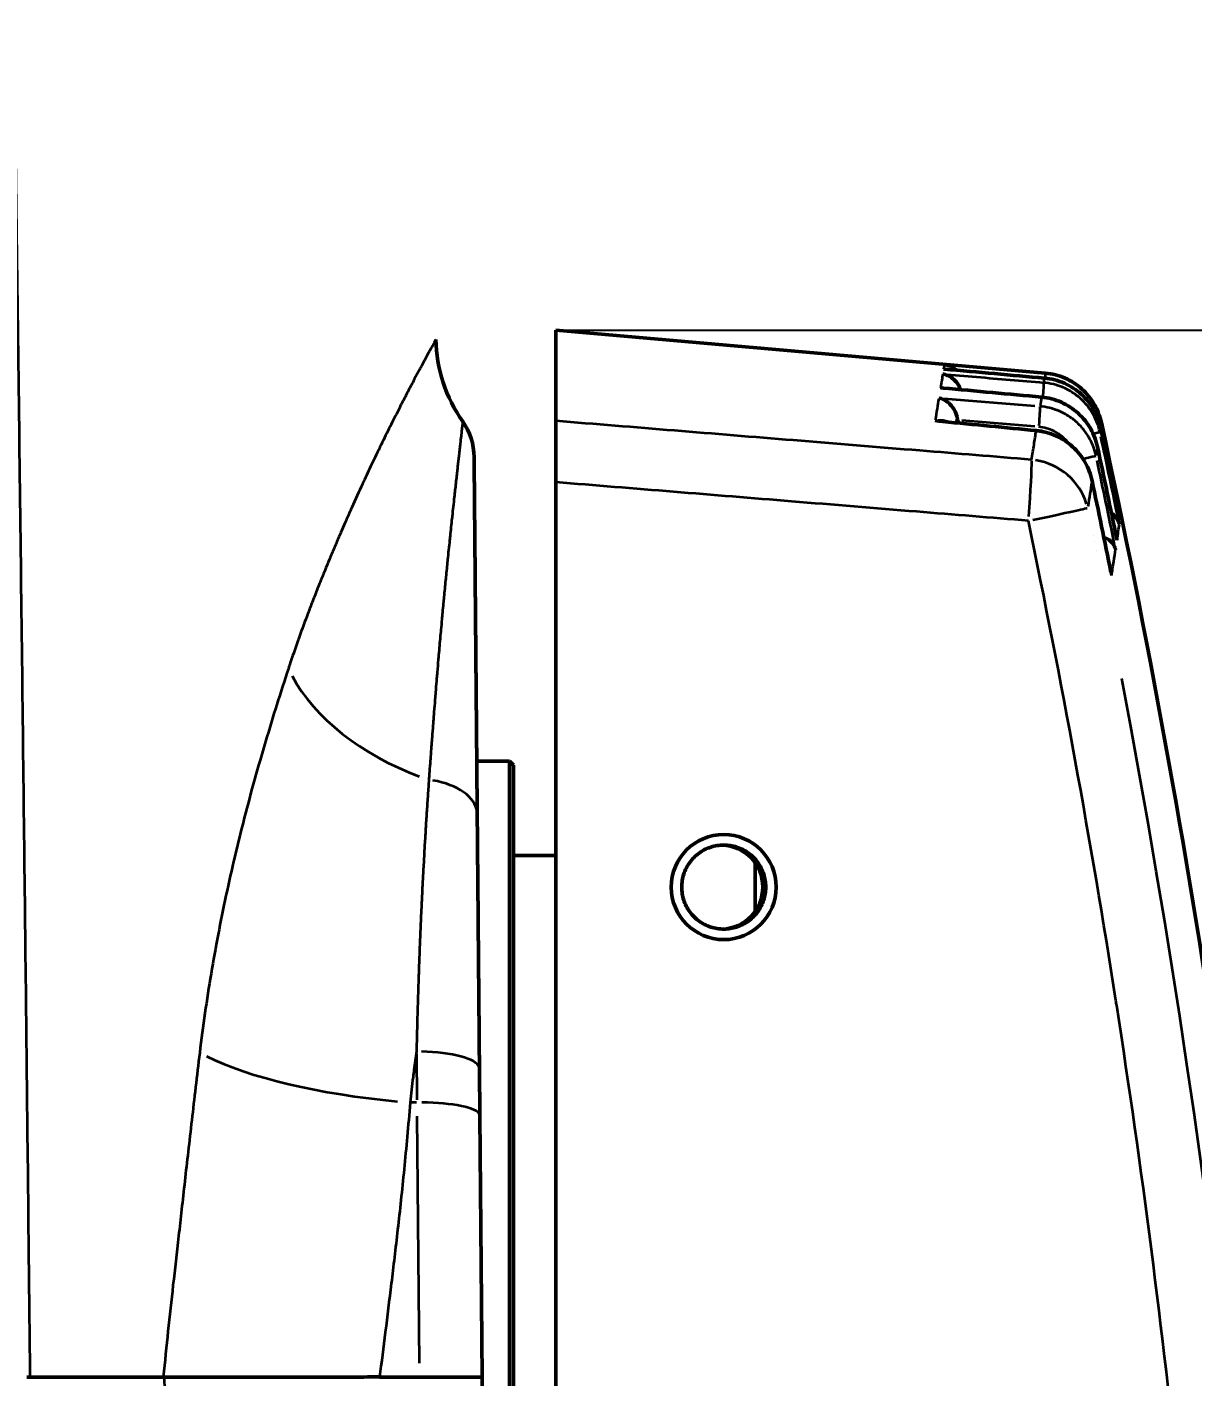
# Model space of a CAD drawing. Header units: millimetres. Extents: x 40 to 2195, y 40 to 1687.
# Drawn here: x 1178.4 to 1233.9, y 918.9 to 983.2 of the extents above; entities that cross this region are included whole.
import ezdxf

# ---------------------------------------------------------------- set-up
doc = ezdxf.new("R2010")
doc.units = ezdxf.units.MM
doc.header["$LTSCALE"] = 8
for name, color, linetype, lineweight in [('Dimension (ISO)', 7, 'Continuous', 25), ('Visible (ISO)', 7, 'Continuous', 50), ('Visible Narrow (ISO)', 7, 'Continuous', 35)]:
    doc.layers.add(name, color=color, linetype=linetype, lineweight=lineweight)
doc.styles.add('Note Text (ANSI)', font='tahoma.ttf')
doc.dimstyles.new('Default (ISO)', dxfattribs={"dimscale": 8, "dimtxt": 1, "dimasz": 2.5, "dimexe": 3.175, "dimexo": 0, "dimgap": 0.762, "dimtad": 1, "dimrnd": 1e-08, "dimzin": 0, "dimdsep": 46, "dimtxsty": 'Note Text (ANSI)', "dimcen": 0.09, "dimdle": 10, "dimclrd": 1, "dimclre": 1, "dimclrt": 1, "dimazin": 0, "dimtfac": 3.5052, "dimtmove": 0, "dimatfit": 3, "dimfxl": 1, "dimtolj": 1, "dimtzin": 0, "dimlwd": -1, "dimlwe": -1, "dimarcsym": 0})

# ---------------------------------------------------------------- blocks, each defined once
blk = doc.blocks.new('*D8')
at = {"layer": 'Defpoints', "color": 0, "transparency": 16777216}
for p in [(1203.6, 968.756), (1204.846, 679.756), (1363.83, 679.756)]:
    blk.add_point(p, dxfattribs=at)
at = {"layer": 'Dimension (ISO)', "color": 1, "transparency": 16777216}
for p, q in [((1203.6, 968.756), (1389.23, 968.756)), ((1363.83, 948.756), (1363.83, 699.756)), ((1204.846, 679.756), (1389.23, 679.756))]:
    blk.add_line(p, q, dxfattribs=at)
for points in [[(1360.497, 948.756), (1367.163, 948.756), (1363.83, 968.756)], [(1360.497, 699.756), (1367.163, 699.756), (1363.83, 679.756)]]:
    blk.add_solid(points, dxfattribs=at)
at = {"layer": 'Dimension (ISO)', "color": 1, "transparency": 16777216, "insert": (1347.268, 768.694), "char_height": 8, "attachment_point": 1, "rotation": 90, "style": 'Note Text (ANSI)'}
blk.add_mtext('\\A1;289.00 mm [11.378 in]', dxfattribs=at)
blk = doc.blocks.new('*D16')
at = {"layer": 'Defpoints', "color": 0, "transparency": 16777216}
for p in [(1203.6, 968.756), (1185.6, 770.256), (1300.581, 770.256)]:
    blk.add_point(p, dxfattribs=at)
at = {"layer": 'Dimension (ISO)', "color": 1, "transparency": 16777216}
for p, q in [((1203.6, 968.756), (1325.981, 968.756)), ((1300.581, 948.756), (1300.581, 790.256)), ((1185.6, 770.256), (1325.981, 770.256))]:
    blk.add_line(p, q, dxfattribs=at)
for points in [[(1297.248, 948.756), (1303.915, 948.756), (1300.581, 968.756)], [(1297.248, 790.256), (1303.915, 790.256), (1300.581, 770.256)]]:
    blk.add_solid(points, dxfattribs=at)
at = {"layer": 'Dimension (ISO)', "color": 1, "transparency": 16777216, "insert": (1284.019, 817.262), "char_height": 8, "attachment_point": 1, "rotation": 90, "style": 'Note Text (ANSI)'}
blk.add_mtext('\\A1;198.50 mm [7.815 in]', dxfattribs=at)

msp = doc.modelspace()

# ---------------------------------------------------------------- linework, layer by layer
at = {"layer": 'Visible (ISO)'}
for p, q in [((1203.6, 964.442), (1203.6, 968.756)), ((1226.907, 966.717), (1203.6, 968.756)), ((1222.176, 966.898), (1222.176, 966.898)), ((1222.514, 965.068), (1222.514, 965.068)), ((1203.6, 964.442), (1203.6, 961.526)), ((1203.6, 961.526), (1203.6, 816.708)), ((1229.194, 958.989), (1229.194, 958.989)), ((1201.4, 948.256), (1199.844, 948.256)), ((1201.4, 948.256), (1201.4, 912.256)), ((1201.6, 948.056), (1201.4, 948.256)), ((1201.6, 912.456), (1201.6, 948.056)), ((1203.6, 943.756), (1201.6, 943.756)), ((1213.1, 943.496), (1213.1, 943.496)), ((1213.1, 943.402), (1213.1, 941.111)), ((1213.1, 941.017), (1213.1, 941.017)), ((1199.991, 931.387), (1199.972, 933.615)), ((1199.991, 931.387), (1200.1, 918.94)), ((1178.434, 918.94), (1184.922, 918.94)), ((1178.572, 918.94), (1184.922, 918.94)), ((1197.106, 918.94), (1195.208, 918.94)), ((1197.1, 918.94), (1195.208, 918.94)), ((1197.106, 918.94), (1198.368, 918.94)), ((1200.1, 918.94), (1198.368, 918.94)), ((1200.1, 918.94), (1200.1, 916.188))]:
    msp.add_line(p, q, dxfattribs=at)
msp.add_circle((1211.6, 942.256), 2.5, dxfattribs=at)
for centre, radius, start, end in [((1204.901, 968.441), 7, 180.98616, 215.08238), ((1196.718, 962.693), 3, 0.49999, 35.0802), ((783.014, 867.259), 457, 8.37343, 12.26819)]:
    msp.add_arc(centre, radius, start, end, dxfattribs=at)
for centre, major_axis, ratio, start_param, end_param in [((1226.782, 965.483), (0.089, 0.996), 0.034076, 6.28318, 6.283193), ((1226.638, 964.579), (0.092, 0.996), 0.034051, 6.283172, 6.283185), ((783.031, 867.26), (-25.919, 449.581), 1, 4.872079, 4.8724), ((1211.46, 942.256), (0, 2.001), 0.999391, 3.18128, 6.243498)]:
    msp.add_ellipse(centre, major_axis=major_axis, ratio=ratio, start_param=start_param, end_param=end_param, dxfattribs=at)
for points, knots in [([(1222.1, 967.127), (1222.134, 967.124), (1222.167, 967.119), (1222.232, 967.106), (1222.265, 967.098), (1222.329, 967.078), (1222.361, 967.066), (1222.401, 967.049), (1222.409, 967.045), (1222.455, 967.024), (1222.491, 967.005), (1222.564, 966.96), (1222.6, 966.935), (1222.65, 966.894), (1222.666, 966.88), (1222.686, 966.862), (1222.691, 966.858), (1222.695, 966.854)], [0, 0, 0, 0, 0.0743527, 0.0743527, 0.1505549, 0.1505549, 0.2294177, 0.2294177, 0.25, 0.25, 0.3463477, 0.3463477, 0.4497305, 0.4497305, 0.5, 0.5, 0.5139133, 0.5139133, 0.5139133, 0.5139133]), ([(1222.026, 966.672), (1222.041, 966.67), (1222.057, 966.667), (1222.156, 966.645), (1222.239, 966.616), (1222.401, 966.535), (1222.48, 966.482), (1222.637, 966.343), (1222.713, 966.252), (1222.814, 966.08), (1222.847, 966.008), (1222.872, 965.932)], [-0.1566309, -0.1566309, -0.1566309, -0.1566309, -0.1501663, -0.1501663, -0.1146615, -0.1146615, -0.0783143, -0.0783143, -0.0371215, -0.0371215, -0.0116619, -0.0116619, -0.0116619, -0.0116619]), ([(1222.12, 966.905), (1222.113, 966.906), (1222.105, 966.906), (1222.092, 966.907), (1222.081, 966.908), (1222.07, 966.908), (1222.065, 966.908)], [-0.003166852, -0.003166852, -0.003166852, -0.003166852, 0, 0, 0.002216341, 0.00443252, 0.00443252, 0.00443252, 0.00443252]), ([(1226.872, 966.479), (1227.196, 966.45), (1227.52, 966.366), (1228.11, 966.105), (1228.383, 965.927), (1228.856, 965.499), (1229.06, 965.243), (1229.365, 964.704), (1229.474, 964.417), (1229.538, 964.123)], [0, 0, 0, 0, 0.0978115, 0.0978115, 0.1934165, 0.1934165, 0.2891212, 0.2891212, 0.3792777, 0.3792777, 0.3792777, 0.3792777]), ([(1226.907, 966.717), (1227.23, 966.689), (1227.552, 966.607), (1228.141, 966.349), (1228.416, 966.172), (1228.889, 965.746), (1229.094, 965.491), (1229.402, 964.951), (1229.513, 964.662), (1229.577, 964.366)], [0, 0, 0, 0, 0.097233, 0.097233, 0.192765, 0.192765, 0.288358, 0.288358, 0.3792236, 0.3792236, 0.3792236, 0.3792236]), ([(1222.042, 966.008), (1222.011, 966.011), (1221.979, 966.013), (1221.946, 966.013), (1221.937, 966.013), (1221.928, 966.012), (1221.918, 966.012)], [0.90807911, 0.90807911, 0.90807911, 0.90807911, 0.97950729, 0.97950729, 0.97950729, 1, 1, 1, 1]), ([(1221.84, 965.537), (1221.857, 965.533), (1221.873, 965.528), (1221.972, 965.5), (1222.054, 965.465), (1222.213, 965.373), (1222.29, 965.316), (1222.445, 965.167), (1222.52, 965.071), (1222.637, 964.862), (1222.681, 964.751), (1222.706, 964.632)], [-0.1561845, -0.1561845, -0.1561845, -0.1561845, -0.149313, -0.149313, -0.1140331, -0.1140331, -0.0780923, -0.0780923, -0.0368795, -0.0368795, -0.0000013, -0.0000013, -0.0000013, -0.0000013]), ([(1226.73, 965.575), (1227.054, 965.545), (1227.376, 965.46), (1227.963, 965.199), (1228.236, 965.02), (1228.707, 964.592), (1228.911, 964.336), (1229.217, 963.794), (1229.327, 963.503), (1229.391, 963.206)], [0, 0, 0, 0, 0.0974596, 0.0974596, 0.1927769, 0.1927769, 0.2884668, 0.2884668, 0.379596, 0.379596, 0.379596, 0.379596]), ([(1222.739, 964.48), (1222.733, 964.505), (1222.728, 964.531), (1222.717, 964.582), (1222.711, 964.607), (1222.706, 964.632)], [-0.01567306, -0.01567306, -0.01567306, -0.01567306, -0.00783724, -0.00783724, -0.00000132, -0.00000132, -0.00000132, -0.00000132]), ([(1226.481, 963.983), (1226.802, 963.952), (1227.122, 963.867), (1227.704, 963.605), (1227.974, 963.428), (1228.442, 963), (1228.645, 962.745), (1228.955, 962.197), (1229.068, 961.899), (1229.132, 961.595)], [0, 0, 0, 0, 0.0967298, 0.0967298, 0.1914132, 0.1914132, 0.286951, 0.286951, 0.3802626, 0.3802626, 0.3802626, 0.3802626]), ([(1199.718, 962.719), (1199.718, 962.719), (1199.718, 962.714), (1199.718, 962.695), (1199.718, 962.681), (1199.719, 962.644), (1199.719, 962.621), (1199.719, 962.586), (1199.719, 962.576), (1199.72, 962.538), (1199.72, 962.504), (1199.72, 962.464), (1199.72, 962.461), (1199.721, 962.419), (1199.721, 962.375), (1199.722, 962.279), (1199.722, 962.228), (1199.723, 962.116), (1199.724, 962.056), (1199.724, 961.982), (1199.724, 961.97), (1199.725, 961.905), (1199.726, 961.849), (1199.727, 961.734), (1199.727, 961.674), (1199.728, 961.551), (1199.729, 961.487), (1199.73, 961.355), (1199.73, 961.287), (1199.731, 961.177), (1199.732, 961.135), (1199.733, 961.035), (1199.733, 960.977), (1199.734, 960.832), (1199.735, 960.744), (1199.737, 960.564), (1199.738, 960.471), (1199.739, 960.288), (1199.74, 960.198), (1199.741, 960.053), (1199.742, 960), (1199.743, 959.833), (1199.744, 959.719), (1199.746, 959.486), (1199.747, 959.366), (1199.749, 959.183), (1199.749, 959.12), (1199.75, 959.01), (1199.751, 958.964), (1199.753, 958.743), (1199.754, 958.568), (1199.757, 958.252), (1199.758, 958.112), (1199.76, 957.936), (1199.76, 957.9), (1199.762, 957.722), (1199.763, 957.582), (1199.765, 957.299), (1199.766, 957.156), (1199.768, 956.979), (1199.768, 956.943), (1199.769, 956.882), (1199.769, 956.857), (1199.771, 956.67), (1199.772, 956.511), (1199.775, 956.197), (1199.776, 956.041), (1199.778, 955.873), (1199.778, 955.858), (1199.779, 955.708), (1199.78, 955.575), (1199.783, 955.308), (1199.784, 955.174), (1199.785, 955.002), (1199.786, 954.963), (1199.786, 954.918), (1199.786, 954.912), (1199.787, 954.77), (1199.789, 954.634), (1199.791, 954.362), (1199.792, 954.226), (1199.793, 954.063), (1199.794, 954.036), (1199.794, 954.007), (1199.794, 954.005), (1199.795, 953.866), (1199.796, 953.73), (1199.799, 953.456), (1199.8, 953.319), (1199.801, 953.162), (1199.802, 953.145), (1199.802, 953.116), (1199.802, 953.106), (1199.803, 952.923), (1199.805, 952.75), (1199.807, 952.46), (1199.808, 952.345), (1199.81, 952.21), (1199.81, 952.19), (1199.812, 951.886), (1199.815, 951.596), (1199.818, 951.272), (1199.818, 951.242), (1199.82, 951.013), (1199.822, 950.81), (1199.824, 950.518), (1199.825, 950.429), (1199.826, 950.302), (1199.827, 950.262), (1199.829, 950.045), (1199.83, 949.865), (1199.833, 949.578), (1199.834, 949.47), (1199.835, 949.314), (1199.835, 949.265), (1199.837, 949.032), (1199.839, 948.849), (1199.841, 948.573), (1199.842, 948.48), (1199.844, 948.331), (1199.844, 948.274), (1199.846, 948.022), (1199.848, 947.829), (1199.85, 947.572), (1199.851, 947.506), (1199.852, 947.377), (1199.852, 947.314), (1199.854, 947.084), (1199.856, 946.92), (1199.858, 946.688), (1199.858, 946.617), (1199.86, 946.48), (1199.86, 946.414), (1199.862, 946.182), (1199.864, 946.02), (1199.865, 945.82), (1199.866, 945.778), (1199.866, 945.735)], [0, 0, 0, 0, 0.0117168, 0.0117168, 0.0236245, 0.0236245, 0.0358007, 0.0358007, 0.0397119, 0.0397119, 0.0516511, 0.0516511, 0.0526316, 0.0526316, 0.0653051, 0.0653051, 0.0782271, 0.0782271, 0.0915188, 0.0915188, 0.0940096, 0.0940096, 0.1052632, 0.1052632, 0.1167826, 0.1167826, 0.1285516, 0.1285516, 0.1407175, 0.1407175, 0.1479637, 0.1479637, 0.1578947, 0.1578947, 0.1725172, 0.1725172, 0.1876696, 0.1876696, 0.2020709, 0.2020709, 0.2105263, 0.2105263, 0.2282558, 0.2282558, 0.2465493, 0.2465493, 0.256169, 0.256169, 0.2631579, 0.2631579, 0.2893664, 0.2893664, 0.3103374, 0.3103374, 0.3157895, 0.3157895, 0.3370386, 0.3370386, 0.3589138, 0.3589138, 0.3644281, 0.3644281, 0.3684211, 0.3684211, 0.3934866, 0.3934866, 0.4185522, 0.4185522, 0.4210526, 0.4210526, 0.4431355, 0.4431355, 0.465915, 0.465915, 0.4726546, 0.4726546, 0.4736842, 0.4736842, 0.4973168, 0.4973168, 0.5215563, 0.5215563, 0.5263158, 0.5263158, 0.526765, 0.526765, 0.5510956, 0.5510956, 0.5757867, 0.5757867, 0.5789474, 0.5789474, 0.5808643, 0.5808643, 0.6115111, 0.6115111, 0.6315789, 0.6315789, 0.6349754, 0.6349754, 0.6842105, 0.6842105, 0.6890886, 0.6890886, 0.7224534, 0.7224534, 0.7368421, 0.7368421, 0.7432003, 0.7432003, 0.7721555, 0.7721555, 0.7894737, 0.7894737, 0.7973154, 0.7973154, 0.8269577, 0.8269577, 0.8421053, 0.8421053, 0.8514269, 0.8514269, 0.8835059, 0.8835059, 0.8947368, 0.8947368, 0.9055226, 0.9055226, 0.9343958, 0.9343958, 0.9473684, 0.9473684, 0.9596944, 0.9596944, 0.9913038, 0.9913038, 0.9999999, 0.9999999, 0.9999999, 0.9999999]), ([(1230.057, 960.051), (1230.064, 960.046), (1230.071, 960.041), (1230.078, 960.036), (1230.11, 960.013), (1230.141, 959.987), (1230.17, 959.96), (1230.198, 959.934), (1230.224, 959.907), (1230.249, 959.878), (1230.268, 959.856), (1230.286, 959.832), (1230.302, 959.808), (1230.32, 959.782), (1230.337, 959.756), (1230.352, 959.728), (1230.366, 959.702), (1230.38, 959.674), (1230.391, 959.645), (1230.403, 959.618), (1230.413, 959.589), (1230.422, 959.56), (1230.426, 959.545), (1230.43, 959.53), (1230.434, 959.515)], [0.480638, 0.480638, 0.480638, 0.480638, 0.5, 0.5, 0.5, 0.5929819, 0.5929819, 0.5929819, 0.681076, 0.681076, 0.681076, 0.75, 0.75, 0.75, 0.8232727, 0.8232727, 0.8232727, 0.8949706, 0.8949706, 0.8949706, 0.9643261, 0.9643261, 0.9643261, 0.9999883, 0.9999883, 0.9999883, 0.9999883]), ([(1230.34, 960.352), (1230.358, 960.327), (1230.375, 960.3), (1230.437, 960.195), (1230.472, 960.112), (1230.499, 960.011), (1230.502, 959.995), (1230.506, 959.979)], [-0.05057479, -0.05057479, -0.05057479, -0.05057479, -0.03767304, -0.03767304, 0, 0, 0.00694803, 0.00694803, 0.00694803, 0.00694803]), ([(1229.691, 958.914), (1229.785, 958.878), (1229.868, 958.831), (1230.018, 958.719), (1230.082, 958.652), (1230.183, 958.511), (1230.22, 958.435), (1230.246, 958.354), (1230.248, 958.344), (1230.251, 958.335), (1230.252, 958.33)], [-0.10908, -0.10908, -0.10908, -0.10908, -0.0744074, -0.0744074, -0.0367045, -0.0367045, 0, 0, 0.0021992, 0.0043983, 0.0043983, 0.0043983, 0.0043983]), ([(1199.866, 945.735), (1199.868, 945.508), (1199.87, 945.275), (1199.874, 944.805), (1199.876, 944.568), (1199.881, 944.09), (1199.883, 943.85), (1199.886, 943.455), (1199.887, 943.303), (1199.89, 943.006), (1199.891, 942.86), (1199.895, 942.46), (1199.897, 942.202), (1199.902, 941.682), (1199.904, 941.421), (1199.908, 940.899), (1199.911, 940.638), (1199.914, 940.299), (1199.914, 940.223), (1199.917, 939.896), (1199.919, 939.644), (1199.923, 939.256), (1199.924, 939.122), (1199.927, 938.737), (1199.929, 938.485), (1199.934, 937.983), (1199.936, 937.732), (1199.94, 937.286), (1199.942, 937.09), (1199.946, 936.579), (1199.949, 936.264), (1199.954, 935.633), (1199.957, 935.318), (1199.963, 934.696), (1199.965, 934.39), (1199.969, 933.927), (1199.971, 933.771), (1199.972, 933.615)], [0, 0, 0, 0, 0.071351, 0.071351, 0.1412013, 0.1412013, 0.2088384, 0.2088384, 0.25, 0.25, 0.2884544, 0.2884544, 0.3545855, 0.3545855, 0.4191757, 0.4191757, 0.4819544, 0.4819544, 0.5, 0.5, 0.5591648, 0.5591648, 0.5902153, 0.5902153, 0.6481347, 0.6481347, 0.7054436, 0.7054436, 0.75, 0.75, 0.8222033, 0.8222033, 0.8944066, 0.8944066, 0.9643971, 0.9643971, 1, 1, 1, 1]), ([(1195.208, 918.941), (1194.216, 918.94), (1193.227, 918.94), (1191.276, 918.94), (1190.321, 918.94), (1188.504, 918.94), (1187.649, 918.94), (1186.139, 918.94), (1185.481, 918.94), (1184.922, 918.94)], [0.000013, 0.000013, 0.000013, 0.000013, 0.297718, 0.297718, 0.603474, 0.603474, 0.916103, 0.916103, 1.217547, 1.217547, 1.217547, 1.217547])]:
    msp.add_open_spline(points, degree=3, knots=knots, dxfattribs=at)
for points in [[(1222.12, 966.905), (1223.704, 966.763), (1225.288, 966.621), (1226.872, 966.479)], [(1222.042, 966.008), (1223.605, 965.864), (1225.168, 965.719), (1226.73, 965.575)], [(1222.037, 964.409), (1223.518, 964.267), (1225, 964.125), (1226.481, 963.983)], [(1229.538, 964.123), (1229.854, 962.669), (1230.162, 961.212), (1230.464, 959.755)], [(1229.391, 963.206), (1229.705, 961.747), (1230.011, 960.285), (1230.311, 958.823)], [(1229.132, 961.595), (1229.438, 960.148), (1229.737, 958.699), (1230.029, 957.248)], [(1230.468, 959.733), (1230.467, 959.74), (1230.465, 959.747), (1230.464, 959.755)], [(1230.32, 958.771), (1230.317, 958.788), (1230.314, 958.806), (1230.311, 958.823)], [(1213.6, 942.256), (1213.598, 942.472), (1213.534, 942.881), (1213.245, 943.452), (1212.795, 943.901), (1212.228, 944.19), (1211.6, 944.29), (1210.972, 944.19), (1210.405, 943.901), (1209.955, 943.452), (1209.666, 942.881), (1209.602, 942.472), (1209.6, 942.256)], [(1209.6, 942.256), (1209.602, 942.04), (1209.666, 941.631), (1209.955, 941.061), (1210.405, 940.612), (1210.972, 940.323), (1211.6, 940.223), (1212.228, 940.323), (1212.795, 940.612), (1213.245, 941.061), (1213.534, 941.631), (1213.598, 942.04), (1213.6, 942.256)]]:
    msp.add_open_spline(points, degree=3, dxfattribs=at)
at = {"layer": 'Visible Narrow (ISO)'}
for p, q in [((1226.837, 966.276), (1226.868, 966.469)), ((1222.081, 965.516), (1226.416, 965.155)), ((1226.412, 964.173), (1222.932, 964.463)), ((1228.107, 964.611), (1228.107, 964.611)), ((1229.542, 964.147), (1229.553, 964.215)), ((1229.341, 958.272), (1229.341, 958.272)), ((1213.596, 942.256), (1213.533, 942.256)), ((1196.973, 934.311), (1196.99, 932.132)), ((1196.976, 932.006), (1196.688, 932.006)), ((1196.997, 931.353), (1197.1, 919.594))]:
    msp.add_line(p, q, dxfattribs=at)
for radius, start, end in [(456.91, 11.70481, 12.21133), (456.997, 11.73403, 12.23918), (456.833, 11.679, 12.1866), (456.417, 11.5383, 12.05262), (456.572, 11.5907, 12.10252), (455.981, 11.38944, 11.91084)]:
    msp.add_arc((783.014, 867.259), radius, start, end, dxfattribs=at)
for centre, major_axis, ratio, start_param, end_param in [((1226.782, 965.483), (0.089, 0.996), 0.034076, 0.002772, 0.052657), ((1226.819, 965.713), (0.087, 0.996), 0.0341, 5.622234, 6.238216), ((1226.748, 965.27), (0.085, 0.996), 0.034125, 5.076833, 6.145184), ((1226.819, 965.713), (0.087, 0.996), 0.034101, 5.293868, 5.294025), ((1198.332, 820.393), (23.772, 146.745), 0.000188, 0.150137, 0.190336), ((1226.57, 964.15), (0.083, 0.997), 0.03415, 4.793521, 6.065618), ((1203.857, 820.245), (23.051, 146.472), 0.000073, 0.126506, 0.14606), ((1226.638, 964.579), (0.092, 0.996), 0.034051, 0.006222, 0.118209), ((1226.385, 962.987), (0.095, 0.995), 0.034026, 0.00969, 0.184162), ((1228.527, 963.703), (0.977, 0.212), 0.000197, 0.84631, 0.846322), ((1228.527, 963.703), (0.977, 0.212), 0.000016, 5.481042, 6.213596), ((1228.598, 964.147), (0.978, 0.211), 0.000803, 5.650684, 5.650695), ((1228.599, 964.146), (0.977, 0.212), 0.000016, 5.865755, 6.257578), ((1206.238, 819.888), (23.339, 144.478), 0.000016, 0.05906, 0.078031), ((1206.333, 819.807), (23.245, 144.559), 0.000101, 0.12784, 0.146937), ((1225.996, 959.692), (0.244, 2.99), 0.034784, 4.781738, 5.979264), ((1225.996, 959.692), (2.962, -0.476), 0.971859, 0.437764, 1.575117), ((1228.345, 962.577), (0.978, 0.209), 0.000015, 5.13027, 6.171362), ((1206.346, 819.483), (23.233, 144.888), 0.000158, 0.198198, 0.235512), ((1228.154, 961.388), (0.978, 0.207), 0.000017, 0.00357, 0.067827), ((1225.996, 959.691), (2.936, 0.615), 0.007154, 4.819073, 6.124383), ((1208.434, 821.733), (21.129, 139.053), 0.000034, 0.172456, 0.172458), ((1200.004, 953.324), (9.476, -2.677), 0.651726, 3.701944, 4.589079), ((785.147, 867.261), (1.26, -453.791), 0.999151, 1.428175, 1.756288), ((1196.866, 945.709), (3, 0.026), 0.56528, 0.066567, 1.264809), ((1211.53, 942.256), (0, 2.001), 0.999391, 4.789581, 6.179047), ((1211.53, 942.256), (0, -2.001), 0.999391, 0.104138, 1.493604), ((1196.731, 935.243), (11.662, -0.96), 0.276126, 3.744128, 4.678182), ((1196.972, 933.588), (3, 0.026), 0.279642, 0.07842, 1.489938), ((1196.991, 931.361), (3, 0.026), 0.215084, 0.078446, 1.490473)]:
    msp.add_ellipse(centre, major_axis=major_axis, ratio=ratio, start_param=start_param, end_param=end_param, dxfattribs=at)
for points, knots in [([(1177.462, 1007.963), (1177.551, 1001.85), (1177.639, 995.662), (1177.725, 989.335), (1177.811, 983.009), (1177.896, 976.544), (1177.978, 970.131), (1178.06, 963.717), (1178.138, 957.356), (1178.21, 951.357), (1178.281, 945.358), (1178.346, 939.722), (1178.406, 934.332), (1178.466, 928.942), (1178.521, 923.799), (1178.572, 918.94)], [0, 0, 0, 0, 0.2, 0.2, 0.2, 0.4, 0.4, 0.4, 0.6, 0.6, 0.6, 0.8, 0.8, 0.8, 1, 1, 1, 1]), ([(1197.902, 968.32), (1197.902, 968.32), (1197.895, 968.306), (1197.866, 968.254), (1197.846, 968.218), (1197.817, 968.166), (1197.816, 968.163), (1197.784, 968.106), (1197.747, 968.04), (1197.659, 967.88), (1197.607, 967.787), (1197.49, 967.574), (1197.425, 967.453), (1197.291, 967.207), (1197.224, 967.084), (1197.14, 966.927), (1197.126, 966.902), (1197.037, 966.736), (1196.957, 966.585), (1196.859, 966.399), (1196.846, 966.375), (1196.733, 966.161), (1196.626, 965.958), (1196.401, 965.525), (1196.283, 965.294), (1196.033, 964.805), (1195.903, 964.547), (1195.631, 964.002), (1195.489, 963.715), (1195.196, 963.114), (1195.044, 962.799), (1194.76, 962.202), (1194.629, 961.924), (1194.466, 961.572), (1194.435, 961.506), (1194.24, 961.083), (1194.071, 960.712), (1193.788, 960.082), (1193.678, 959.833), (1193.5, 959.429), (1193.435, 959.278), (1193.289, 958.943), (1193.21, 958.757), (1193.049, 958.379), (1192.967, 958.187), (1192.868, 957.949), (1192.849, 957.903), (1192.679, 957.496), (1192.53, 957.132), (1192.358, 956.703), (1192.332, 956.638), (1192.21, 956.331), (1192.116, 956.091), (1191.95, 955.661), (1191.878, 955.473), (1191.665, 954.907), (1191.526, 954.528), (1191.37, 954.091), (1191.35, 954.034), (1191.195, 953.596), (1191.063, 953.211), (1190.915, 952.768), (1190.896, 952.711), (1190.878, 952.654)], [0.0000329, 0.0000329, 0.0000329, 0.0000329, 0.05, 0.05, 0.0966737, 0.0966737, 0.1, 0.1, 0.15, 0.15, 0.2, 0.2, 0.25, 0.25, 0.2920351, 0.2920351, 0.3, 0.3, 0.3434434, 0.3434434, 0.35, 0.35, 0.4, 0.4, 0.45, 0.45, 0.5, 0.5, 0.55, 0.55, 0.6, 0.6, 0.6407775, 0.6407775, 0.65, 0.65, 0.7, 0.7, 0.7315809, 0.7315809, 0.75, 0.75, 0.7721361, 0.7721361, 0.7947037, 0.7947037, 0.8, 0.8, 0.8423619, 0.8423619, 0.85, 0.85, 0.878097, 0.878097, 0.9, 0.9, 0.9435843, 0.9435843, 0.95, 0.95, 0.9936062, 0.9936062, 0.9999998, 0.9999998, 0.9999998, 0.9999998]), ([(1222.1, 967.127), (1222.098, 967.115), (1222.09, 967.065), (1222.074, 966.969), (1222.065, 966.908)], [0, 0, 0, 0, 0.5, 1, 1, 1, 1]), ([(1222.1, 967.127), (1222.635, 967.081), (1223.17, 967.034), (1224.238, 966.941), (1224.772, 966.895), (1225.84, 966.802), (1226.373, 966.755), (1226.906, 966.709)], [0, 0, 0, 0, 0.3333333, 0.3333333, 0.6666667, 0.6666667, 1, 1, 1, 1]), ([(1222.026, 966.672), (1222.012, 966.586), (1221.98, 966.39), (1221.94, 966.146), (1221.918, 966.012)], [0.0000001, 0.0000001, 0.0000001, 0.0000001, 0.5, 1, 1, 1, 1]), ([(1222.026, 966.672), (1222.561, 966.627), (1223.096, 966.581), (1224.166, 966.49), (1224.7, 966.445), (1225.768, 966.354), (1226.302, 966.309), (1226.835, 966.263)], [0.0000006, 0.0000006, 0.0000006, 0.0000006, 0.3333333, 0.3333333, 0.6666667, 0.6666667, 1, 1, 1, 1]), ([(1226.869, 966.478), (1226.335, 966.526), (1225.801, 966.574), (1225.267, 966.622), (1224.733, 966.669), (1224.2, 966.717), (1223.666, 966.765), (1223.133, 966.813), (1222.599, 966.861), (1222.065, 966.908)], [0.0000001, 0.0000001, 0.0000001, 0.0000001, 0.3333333, 0.3333333, 0.3333333, 0.6666667, 0.6666667, 0.6666667, 0.9999961, 0.9999961, 0.9999961, 0.9999961]), ([(1226.869, 966.478), (1226.958, 966.47), (1227.045, 966.458), (1227.222, 966.427), (1227.311, 966.407), (1227.47, 966.363), (1227.54, 966.341), (1227.724, 966.275), (1227.835, 966.228), (1228.062, 966.115), (1228.177, 966.048), (1228.355, 965.927), (1228.422, 965.877), (1228.553, 965.771), (1228.618, 965.714), (1228.743, 965.595), (1228.802, 965.533), (1228.943, 965.373), (1229.021, 965.272), (1229.156, 965.071), (1229.215, 964.972), (1229.274, 964.86), (1229.279, 964.849), (1229.327, 964.753), (1229.366, 964.666), (1229.434, 964.491), (1229.464, 964.404), (1229.508, 964.252), (1229.524, 964.188), (1229.538, 964.123)], [0, 0, 0, 0, 0.069966, 0.069966, 0.141574, 0.141574, 0.2, 0.2, 0.295224, 0.295224, 0.4, 0.4, 0.464893, 0.464893, 0.532446, 0.532446, 0.6, 0.6, 0.7, 0.7, 0.790689, 0.790689, 0.8, 0.8, 0.875207, 0.875207, 0.947734, 0.947734, 1, 1, 1, 1]), ([(1229.576, 964.358), (1229.545, 964.502), (1229.503, 964.644), (1229.413, 964.881), (1229.37, 964.978), (1229.269, 965.178), (1229.21, 965.28), (1229.099, 965.448), (1229.049, 965.517), (1228.964, 965.624), (1228.931, 965.663), (1228.832, 965.775), (1228.764, 965.846), (1228.621, 965.979), (1228.546, 966.043), (1228.421, 966.138), (1228.374, 966.173), (1228.322, 966.208), (1228.319, 966.21), (1228.225, 966.273), (1228.132, 966.328), (1227.938, 966.429), (1227.838, 966.475), (1227.707, 966.526), (1227.677, 966.537), (1227.592, 966.567), (1227.536, 966.585), (1227.321, 966.648), (1227.158, 966.68), (1226.965, 966.703), (1226.936, 966.706), (1226.906, 966.709)], [0, 0, 0, 0, 0.1163157, 0.1163157, 0.2, 0.2, 0.2927435, 0.2927435, 0.3595535, 0.3595535, 0.4, 0.4, 0.4768437, 0.4768437, 0.5536279, 0.5536279, 0.6, 0.6, 0.6028611, 0.6028611, 0.6884875, 0.6884875, 0.7750735, 0.7750735, 0.8, 0.8, 0.8461508, 0.8461508, 0.9766718, 0.9766718, 0.9998924, 0.9998924, 0.9998924, 0.9998924]), ([(1226.726, 965.567), (1226.191, 965.617), (1225.656, 965.666), (1225.122, 965.716), (1224.588, 965.765), (1224.055, 965.815), (1223.521, 965.864), (1222.987, 965.913), (1222.452, 965.963), (1221.918, 966.012)], [0, 0, 0, 0, 0.3333333, 0.3333333, 0.3333333, 0.6666667, 0.6666667, 0.6666667, 1, 1, 1, 1]), ([(1229.504, 963.915), (1229.473, 964.059), (1229.431, 964.201), (1229.379, 964.339), (1229.341, 964.438), (1229.298, 964.536), (1229.251, 964.63), (1229.198, 964.734), (1229.14, 964.834), (1229.076, 964.931), (1229.028, 965.003), (1228.977, 965.073), (1228.924, 965.141), (1228.892, 965.181), (1228.859, 965.221), (1228.825, 965.259), (1228.76, 965.333), (1228.692, 965.403), (1228.62, 965.471), (1228.548, 965.537), (1228.473, 965.601), (1228.395, 965.66), (1228.349, 965.696), (1228.301, 965.73), (1228.253, 965.762), (1228.25, 965.764), (1228.247, 965.767), (1228.243, 965.769), (1228.157, 965.827), (1228.067, 965.88), (1227.975, 965.929), (1227.882, 965.978), (1227.787, 966.022), (1227.689, 966.061), (1227.652, 966.076), (1227.614, 966.09), (1227.576, 966.103), (1227.521, 966.123), (1227.465, 966.141), (1227.408, 966.157), (1227.252, 966.202), (1227.092, 966.235), (1226.93, 966.254), (1226.899, 966.257), (1226.867, 966.261), (1226.835, 966.263)], [0, 0, 0, 0, 0.1164701, 0.1164701, 0.1164701, 0.2, 0.2, 0.2, 0.2915916, 0.2915916, 0.2915916, 0.3597552, 0.3597552, 0.3597552, 0.4, 0.4, 0.4, 0.4772294, 0.4772294, 0.4772294, 0.5542676, 0.5542676, 0.5542676, 0.6, 0.6, 0.6, 0.6031159, 0.6031159, 0.6031159, 0.6852727, 0.6852727, 0.6852727, 0.7682901, 0.7682901, 0.7682901, 0.8, 0.8, 0.8, 0.8464549, 0.8464549, 0.8464549, 0.9749535, 0.9749535, 0.9749535, 1, 1, 1, 1]), ([(1229.322, 962.786), (1229.29, 962.931), (1229.248, 963.074), (1229.196, 963.213), (1229.158, 963.312), (1229.116, 963.409), (1229.068, 963.504), (1229.016, 963.607), (1228.958, 963.707), (1228.894, 963.804), (1228.846, 963.877), (1228.795, 963.948), (1228.74, 964.016), (1228.709, 964.056), (1228.676, 964.095), (1228.643, 964.133), (1228.578, 964.207), (1228.509, 964.278), (1228.436, 964.346), (1228.364, 964.413), (1228.289, 964.476), (1228.211, 964.535), (1228.166, 964.57), (1228.119, 964.604), (1228.072, 964.636), (1228.068, 964.638), (1228.064, 964.641), (1228.06, 964.643), (1227.979, 964.697), (1227.896, 964.747), (1227.81, 964.793), (1227.724, 964.84), (1227.635, 964.882), (1227.544, 964.919), (1227.496, 964.939), (1227.446, 964.958), (1227.396, 964.976), (1227.34, 964.996), (1227.284, 965.014), (1227.227, 965.03), (1227.074, 965.074), (1226.917, 965.106), (1226.759, 965.125), (1226.725, 965.129), (1226.691, 965.132), (1226.657, 965.135)], [0.0000008, 0.0000008, 0.0000008, 0.0000008, 0.1167443, 0.1167443, 0.1167443, 0.2, 0.2, 0.2, 0.2912392, 0.2912392, 0.2912392, 0.3600986, 0.3600986, 0.3600986, 0.4, 0.4, 0.4, 0.4776872, 0.4776872, 0.4776872, 0.5548313, 0.5548313, 0.5548313, 0.6, 0.6, 0.6, 0.6035288, 0.6035288, 0.6035288, 0.6804516, 0.6804516, 0.6804516, 0.7581628, 0.7581628, 0.7581628, 0.8, 0.8, 0.8, 0.8469315, 0.8469315, 0.8469315, 0.972992, 0.972992, 0.972992, 1, 1, 1, 1]), ([(1226.726, 965.567), (1226.887, 965.553), (1227.047, 965.525), (1227.204, 965.484), (1227.235, 965.476), (1227.266, 965.468), (1227.296, 965.459), (1227.353, 965.442), (1227.409, 965.424), (1227.464, 965.404), (1227.564, 965.368), (1227.662, 965.327), (1227.758, 965.281), (1227.853, 965.235), (1227.945, 965.184), (1228.035, 965.128), (1228.067, 965.108), (1228.098, 965.088), (1228.13, 965.067), (1228.133, 965.065), (1228.136, 965.062), (1228.14, 965.06), (1228.22, 965.006), (1228.297, 964.947), (1228.372, 964.885), (1228.447, 964.823), (1228.519, 964.756), (1228.588, 964.687), (1228.63, 964.644), (1228.671, 964.6), (1228.711, 964.554), (1228.745, 964.516), (1228.778, 964.476), (1228.809, 964.436), (1228.889, 964.335), (1228.962, 964.229), (1229.028, 964.119), (1229.067, 964.055), (1229.103, 963.99), (1229.136, 963.923), (1229.184, 963.828), (1229.227, 963.731), (1229.264, 963.632), (1229.316, 963.493), (1229.358, 963.351), (1229.39, 963.206)], [0, 0, 0, 0, 0.128307, 0.128307, 0.128307, 0.15347, 0.15347, 0.15347, 0.2, 0.2, 0.2, 0.284029, 0.284029, 0.284029, 0.367081, 0.367081, 0.367081, 0.396828, 0.396828, 0.396828, 0.4, 0.4, 0.4, 0.476106, 0.476106, 0.476106, 0.55278, 0.55278, 0.55278, 0.6, 0.6, 0.6, 0.640198, 0.640198, 0.640198, 0.741235, 0.741235, 0.741235, 0.8, 0.8, 0.8, 0.883529, 0.883529, 0.883529, 1, 1, 1, 1]), ([(1199.173, 964.417), (1199.173, 964.417), (1199.172, 964.412), (1199.17, 964.392), (1199.169, 964.377), (1199.164, 964.338), (1199.161, 964.313), (1199.158, 964.282), (1199.158, 964.28), (1199.154, 964.248), (1199.15, 964.215), (1199.142, 964.139), (1199.137, 964.096), (1199.126, 964.001), (1199.121, 963.948), (1199.108, 963.836), (1199.101, 963.777), (1199.089, 963.665), (1199.083, 963.613), (1199.071, 963.506), (1199.064, 963.451), (1199.051, 963.336), (1199.045, 963.277), (1199.031, 963.154), (1199.024, 963.09), (1199.012, 962.985), (1199.007, 962.945), (1198.997, 962.85), (1198.991, 962.795), (1198.975, 962.659), (1198.966, 962.576), (1198.947, 962.406), (1198.937, 962.318), (1198.918, 962.143), (1198.908, 962.056), (1198.892, 961.917), (1198.887, 961.866), (1198.869, 961.706), (1198.857, 961.596), (1198.832, 961.371), (1198.819, 961.256), (1198.799, 961.079), (1198.793, 961.018), (1198.781, 960.911), (1198.776, 960.867), (1198.754, 960.665), (1198.737, 960.507), (1198.703, 960.199), (1198.687, 960.049), (1198.667, 959.864), (1198.664, 959.828), (1198.645, 959.655), (1198.63, 959.518), (1198.601, 959.241), (1198.586, 959.102), (1198.568, 958.925), (1198.564, 958.887), (1198.557, 958.824), (1198.554, 958.799), (1198.535, 958.614), (1198.519, 958.456), (1198.486, 958.143), (1198.471, 957.988), (1198.453, 957.82), (1198.452, 957.804), (1198.437, 957.658), (1198.424, 957.529), (1198.398, 957.268), (1198.385, 957.137), (1198.367, 956.96), (1198.363, 956.914), (1198.358, 956.862), (1198.357, 956.856), (1198.343, 956.716), (1198.33, 956.584), (1198.304, 956.317), (1198.291, 956.183), (1198.275, 956.014), (1198.272, 955.979), (1198.268, 955.941), (1198.268, 955.938), (1198.255, 955.802), (1198.242, 955.668), (1198.217, 955.399), (1198.204, 955.263), (1198.189, 955.1), (1198.187, 955.073), (1198.183, 955.036), (1198.182, 955.025), (1198.165, 954.843), (1198.15, 954.672), (1198.123, 954.376), (1198.112, 954.253), (1198.099, 954.109), (1198.097, 954.089), (1198.069, 953.777), (1198.043, 953.479), (1198.015, 953.146), (1198.012, 953.115), (1197.992, 952.884), (1197.975, 952.68), (1197.95, 952.378), (1197.942, 952.282), (1197.931, 952.144), (1197.927, 952.103), (1197.909, 951.883), (1197.895, 951.703), (1197.87, 951.404), (1197.861, 951.286), (1197.848, 951.118), (1197.844, 951.067), (1197.825, 950.831), (1197.81, 950.646), (1197.788, 950.358), (1197.78, 950.254), (1197.767, 950.091), (1197.763, 950.032), (1197.743, 949.775), (1197.728, 949.579), (1197.707, 949.309), (1197.702, 949.233), (1197.691, 949.091), (1197.686, 949.025), (1197.668, 948.791), (1197.656, 948.624), (1197.638, 948.379), (1197.632, 948.298), (1197.621, 948.148), (1197.616, 948.078), (1197.598, 947.842), (1197.586, 947.68), (1197.571, 947.469), (1197.567, 947.416), (1197.563, 947.363)], [0, 0, 0, 0, 0.0125435, 0.0125435, 0.0254019, 0.0254019, 0.0386888, 0.0386888, 0.0397387, 0.0397387, 0.0526316, 0.0526316, 0.066052, 0.066052, 0.0800309, 0.0800309, 0.0940097, 0.0940097, 0.1052632, 0.1052632, 0.1167012, 0.1167012, 0.1283943, 0.1283943, 0.1404968, 0.1404968, 0.1479755, 0.1479755, 0.1578947, 0.1578947, 0.1724083, 0.1724083, 0.1874786, 0.1874786, 0.2020843, 0.2020843, 0.2105263, 0.2105263, 0.2282734, 0.2282734, 0.2466052, 0.2466052, 0.2561838, 0.2561838, 0.2631579, 0.2631579, 0.2874344, 0.2874344, 0.3103519, 0.3103519, 0.3157895, 0.3157895, 0.336872, 0.336872, 0.3585404, 0.3585404, 0.3644422, 0.3644422, 0.3684211, 0.3684211, 0.3934934, 0.3934934, 0.4185658, 0.4185658, 0.4210526, 0.4210526, 0.4425633, 0.4425633, 0.4647166, 0.4647166, 0.472667, 0.472667, 0.4736842, 0.4736842, 0.4966171, 0.4966171, 0.5201058, 0.5201058, 0.5263158, 0.5263158, 0.5267767, 0.5267767, 0.5503478, 0.5503478, 0.574252, 0.574252, 0.5789474, 0.5789474, 0.580875, 0.580875, 0.6106353, 0.6106353, 0.6315789, 0.6315789, 0.6349848, 0.6349848, 0.6842105, 0.6842105, 0.6890947, 0.6890947, 0.7216085, 0.7216085, 0.7368421, 0.7368421, 0.7432063, 0.7432063, 0.7712451, 0.7712451, 0.7894737, 0.7894737, 0.797322, 0.797322, 0.8259187, 0.8259187, 0.8421053, 0.8421053, 0.851433, 0.851433, 0.8824596, 0.8824596, 0.8947368, 0.8947368, 0.9055265, 0.9055265, 0.9333022, 0.9333022, 0.9473684, 0.9473684, 0.959699, 0.959699, 0.98972, 0.98972, 0.9999997, 0.9999997, 0.9999997, 0.9999997]), ([(1226.257, 962.596), (1224.482, 962.74), (1222.709, 962.885), (1220.937, 963.029), (1218.926, 963.193), (1216.917, 963.357), (1214.91, 963.52), (1211.134, 963.828), (1207.364, 964.135), (1203.6, 964.442)], [0, 0, 0, 0, 0.2341962, 0.2341962, 0.2341962, 0.5, 0.5, 0.5, 1, 1, 1, 1]), ([(1222.294, 964.384), (1222.273, 964.395), (1222.215, 964.421), (1222.111, 964.451), (1221.976, 964.467), (1221.827, 964.462), (1221.716, 964.442), (1221.659, 964.426)], [0.4874714, 0.4874714, 0.4874714, 0.4874714, 0.5555556, 0.6666667, 0.7777778, 0.8888889, 0.9999508, 0.9999508, 0.9999508, 0.9999508]), ([(1226.473, 963.965), (1225.939, 964.016), (1225.405, 964.067), (1224.336, 964.17), (1223.802, 964.221), (1222.731, 964.324), (1222.195, 964.375), (1221.659, 964.426)], [0, 0, 0, 0, 0.3333333, 0.3333333, 0.6666667, 0.6666667, 1, 1, 1, 1]), ([(1222.037, 964.409), (1222.033, 964.409), (1222.029, 964.409), (1222.02, 964.41), (1222.014, 964.411), (1221.946, 964.417), (1221.88, 964.421), (1221.763, 964.425), (1221.712, 964.426), (1221.659, 964.426)], [0.8645735, 0.8645735, 0.8645735, 0.8645735, 0.869253, 0.869253, 0.875, 0.875, 0.9465205, 0.9465205, 1, 1, 1, 1]), ([(1226.257, 962.596), (1226.296, 962.847), (1226.372, 963.326), (1226.44, 963.759), (1226.473, 963.965)], [0.0000132, 0.0000132, 0.0000132, 0.0000132, 0.5, 1, 1, 1, 1]), ([(1226.473, 963.965), (1226.55, 963.957), (1226.625, 963.947), (1226.749, 963.926), (1226.799, 963.916), (1226.925, 963.887), (1226.999, 963.868), (1227.092, 963.839), (1227.113, 963.832), (1227.198, 963.804), (1227.26, 963.781), (1227.365, 963.738), (1227.409, 963.719), (1227.511, 963.671), (1227.568, 963.642), (1227.643, 963.602), (1227.662, 963.591), (1227.746, 963.543), (1227.808, 963.504), (1227.893, 963.447), (1227.918, 963.429), (1228.001, 963.369), (1228.057, 963.325), (1228.114, 963.278), (1228.119, 963.274), (1228.177, 963.225), (1228.228, 963.179), (1228.295, 963.114), (1228.313, 963.096), (1228.379, 963.029), (1228.424, 962.979), (1228.51, 962.879), (1228.551, 962.828), (1228.602, 962.76), (1228.614, 962.743), (1228.661, 962.678), (1228.694, 962.629), (1228.76, 962.526), (1228.792, 962.472), (1228.829, 962.405), (1228.836, 962.391), (1228.868, 962.33), (1228.892, 962.284), (1228.938, 962.185), (1228.96, 962.133), (1228.986, 962.067), (1228.992, 962.053), (1229.014, 961.995), (1229.03, 961.951), (1229.066, 961.843), (1229.084, 961.779), (1229.111, 961.675), (1229.121, 961.634), (1229.13, 961.594)], [0, 0, 0, 0, 0.0405647, 0.0405647, 0.0685653, 0.0685653, 0.1120984, 0.1120984, 0.125, 0.125, 0.1648573, 0.1648573, 0.1943314, 0.1943314, 0.2354533, 0.2354533, 0.25, 0.25, 0.2990433, 0.2990433, 0.320504, 0.320504, 0.3709144, 0.3709144, 0.375, 0.375, 0.4267012, 0.4267012, 0.4465846, 0.4465846, 0.5, 0.5, 0.5547044, 0.5547044, 0.572661, 0.572661, 0.625, 0.625, 0.6835778, 0.6835778, 0.6987184, 0.6987184, 0.75, 0.75, 0.8083523, 0.8083523, 0.8248337, 0.8248337, 0.875, 0.875, 0.9507047, 0.9507047, 1, 1, 1, 1]), ([(1228.026, 963.367), (1228.015, 963.382), (1228.004, 963.396), (1227.993, 963.41), (1227.972, 963.436), (1227.951, 963.462), (1227.928, 963.488), (1227.817, 963.616), (1227.688, 963.73), (1227.548, 963.825), (1227.408, 963.919), (1227.257, 963.996), (1227.098, 964.052), (1227.061, 964.065), (1227.023, 964.077), (1226.985, 964.088), (1226.861, 964.123), (1226.733, 964.147), (1226.605, 964.157)], [0.3391445, 0.3391445, 0.3391445, 0.3391445, 0.3600958, 0.3600958, 0.3600958, 0.4, 0.4, 0.4, 0.6, 0.6, 0.6, 0.8, 0.8, 0.8, 0.8469325, 0.8469325, 0.8469325, 1, 1, 1, 1]), ([(1226.1, 959.691), (1224.326, 959.836), (1222.552, 959.981), (1220.781, 960.125), (1218.796, 960.287), (1216.813, 960.449), (1214.832, 960.611), (1211.082, 960.916), (1207.338, 961.221), (1203.6, 961.526)], [0, 0, 0, 0, 0.235833, 0.235833, 0.235833, 0.5, 0.5, 0.5, 1, 1, 1, 1]), ([(1230.468, 959.733), (1230.479, 959.802), (1230.496, 959.913), (1230.504, 959.966), (1230.506, 959.979)], [0.0000029, 0.0000029, 0.0000029, 0.0000029, 0.5, 0.9999977, 0.9999977, 0.9999977, 0.9999977]), ([(1230.054, 796.295), (1230.104, 796.61), (1230.154, 796.926), (1230.204, 797.241), (1231.37, 804.666), (1232.35, 812.11), (1233.143, 819.577), (1233.337, 821.403), (1233.52, 823.23), (1233.692, 825.059), (1234.252, 831.025), (1234.694, 837.004), (1235.016, 842.988), (1235.197, 846.337), (1235.34, 849.689), (1235.446, 853.041), (1235.587, 857.514), (1235.661, 861.989), (1235.669, 866.464), (1235.678, 871.335), (1235.607, 876.207), (1235.458, 881.076), (1235.368, 884.032), (1235.248, 886.986), (1235.099, 889.939), (1234.778, 896.319), (1234.322, 902.692), (1233.73, 909.052), (1233.597, 910.484), (1233.457, 911.915), (1233.31, 913.346), (1232.51, 921.131), (1231.508, 928.894), (1230.307, 936.62), (1230.294, 936.698), (1230.282, 936.775), (1230.27, 936.853), (1229.076, 944.5), (1227.687, 952.112), (1226.1, 959.691)], [0.0000015, 0.0000015, 0.0000015, 0.0000015, 0.0058229, 0.0058229, 0.0058229, 0.1428571, 0.1428571, 0.1428571, 0.176372, 0.176372, 0.176372, 0.2857143, 0.2857143, 0.2857143, 0.3469143, 0.3469143, 0.3469143, 0.4285714, 0.4285714, 0.4285714, 0.5174708, 0.5174708, 0.5174708, 0.5714286, 0.5714286, 0.5714286, 0.6880265, 0.6880265, 0.6880265, 0.7142857, 0.7142857, 0.7142857, 0.8571429, 0.8571429, 0.8571429, 0.85858, 0.85858, 0.85858, 0.9999988, 0.9999988, 0.9999988, 0.9999988]), ([(1230.32, 958.771), (1230.343, 958.921), (1230.385, 959.195), (1230.419, 959.418), (1230.434, 959.515)], [0.000004, 0.000004, 0.000004, 0.000004, 0.5, 0.9999968, 0.9999968, 0.9999968, 0.9999968]), ([(1230.061, 957.079), (1230.097, 957.317), (1230.165, 957.763), (1230.225, 958.151), (1230.252, 958.33)], [0.0000075, 0.0000075, 0.0000075, 0.0000075, 0.5, 0.9999992, 0.9999992, 0.9999992, 0.9999992]), ([(1230.061, 957.079), (1230.057, 957.12), (1230.052, 957.16), (1230.046, 957.199), (1230.043, 957.219), (1230.04, 957.24), (1230.036, 957.26), (1230.029, 957.297), (1230.021, 957.334), (1230.013, 957.369), (1230.009, 957.387), (1230.004, 957.405), (1229.999, 957.423), (1229.994, 957.443), (1229.988, 957.463), (1229.982, 957.482)], [0.0000774, 0.0000774, 0.0000774, 0.0000774, 0.0501966, 0.0501966, 0.0501966, 0.0769231, 0.0769231, 0.0769231, 0.1277085, 0.1277085, 0.1277085, 0.1538462, 0.1538462, 0.1538462, 0.1837709, 0.1837709, 0.1837709, 0.1837709]), ([(1197.563, 947.363), (1197.547, 947.128), (1197.53, 946.887), (1197.497, 946.397), (1197.48, 946.148), (1197.447, 945.643), (1197.431, 945.386), (1197.412, 945.075), (1197.409, 945.027), (1197.399, 944.868), (1197.393, 944.757), (1197.371, 944.398), (1197.356, 944.146), (1197.331, 943.694), (1197.32, 943.497), (1197.295, 943.041), (1197.281, 942.782), (1197.254, 942.261), (1197.241, 941.998), (1197.226, 941.694), (1197.225, 941.655), (1197.22, 941.563), (1197.218, 941.509), (1197.203, 941.21), (1197.192, 940.962), (1197.17, 940.462), (1197.159, 940.21), (1197.138, 939.708), (1197.128, 939.457), (1197.108, 938.954), (1197.099, 938.702), (1197.088, 938.407), (1197.087, 938.364), (1197.081, 938.205), (1197.077, 938.088), (1197.061, 937.63), (1197.05, 937.289), (1197.037, 936.868), (1197.034, 936.788), (1197.022, 936.367), (1197.012, 936.027), (1196.998, 935.496), (1196.993, 935.305), (1196.983, 934.886), (1196.977, 934.657), (1196.972, 934.427)], [0, 0, 0, 0, 0.070867, 0.070867, 0.140498, 0.140498, 0.209081, 0.209081, 0.221564, 0.221564, 0.25, 0.25, 0.31246, 0.31246, 0.359776, 0.359776, 0.420068, 0.420068, 0.479398, 0.479398, 0.488075, 0.488075, 0.5, 0.5, 0.55445, 0.55445, 0.6089, 0.6089, 0.662513, 0.662513, 0.716163, 0.716163, 0.725183, 0.725183, 0.75, 0.75, 0.822337, 0.822337, 0.83932, 0.83932, 0.911511, 0.911511, 0.95169, 0.95169, 1, 1, 1, 1]), ([(1186.654, 934.376), (1186.519, 933.252), (1186.394, 932.179), (1186.276, 931.159), (1186.158, 930.139), (1186.047, 929.172), (1185.943, 928.256), (1185.84, 927.34), (1185.744, 926.474), (1185.651, 925.653), (1185.558, 924.833), (1185.469, 924.057), (1185.384, 923.311), (1185.3, 922.565), (1185.221, 921.85), (1185.144, 921.126), (1185.068, 920.402), (1184.994, 919.669), (1184.922, 918.94)], [0, 0, 0, 0, 0.166667, 0.166667, 0.166667, 0.333333, 0.333333, 0.333333, 0.5, 0.5, 0.5, 0.666667, 0.666667, 0.666667, 0.833333, 0.833333, 0.833333, 1, 1, 1, 1]), ([(1196.972, 934.427), (1196.931, 934.135), (1196.891, 933.842), (1196.839, 933.438), (1196.825, 933.326), (1196.761, 932.81), (1196.715, 932.407), (1196.672, 932.006)], [0, 0, 0, 0, 0.3607845, 0.3607845, 0.5, 0.5, 1, 1, 1, 1]), ([(1196.672, 932.006), (1196.581, 930.894), (1196.386, 928.774), (1196.078, 925.913), (1195.771, 923.349), (1195.488, 921.058), (1195.31, 919.624), (1195.208, 918.941)], [0, 0, 0, 0, 0.2, 0.4, 0.6, 0.8, 0.9999995, 0.9999995, 0.9999995, 0.9999995]), ([(1184.945, 918.94), (1184.979, 918.595), (1185.012, 918.257), (1185.043, 917.925), (1185.074, 917.583), (1185.105, 917.249), (1185.133, 916.921), (1185.143, 916.808), (1185.153, 916.697), (1185.162, 916.586), (1185.166, 916.54), (1185.17, 916.495), (1185.174, 916.45), (1185.193, 916.228), (1185.211, 916.01), (1185.229, 915.795), (1185.246, 915.576), (1185.263, 915.362), (1185.279, 915.15), (1185.296, 914.933), (1185.311, 914.72), (1185.326, 914.51), (1185.332, 914.409), (1185.339, 914.308), (1185.346, 914.209)], [0, 0, 0, 0, 0.1978995, 0.1978995, 0.1978995, 0.4014458, 0.4014458, 0.4014458, 0.471292, 0.471292, 0.471292, 0.5, 0.5, 0.5, 0.6406281, 0.6406281, 0.6406281, 0.78329, 0.78329, 0.78329, 0.9295382, 0.9295382, 0.9295382, 1, 1, 1, 1])]:
    msp.add_open_spline(points, degree=3, knots=knots, dxfattribs=at)
for points in [[(1226.906, 966.709), (1226.907, 966.714), (1226.907, 966.717), (1226.907, 966.717)], [(1222.706, 964.632), (1222.691, 964.541), (1222.675, 964.447), (1222.659, 964.349)], [(1230.061, 957.079), (1230.051, 957.137), (1230.04, 957.193), (1230.029, 957.248)], [(1190.878, 952.654), (1190.693, 952.095), (1190.326, 950.959), (1189.786, 949.198), (1189.264, 947.387), (1188.772, 945.553), (1188.317, 943.711), (1187.9, 941.859), (1187.523, 939.998), (1187.188, 938.13), (1186.895, 936.254), (1186.73, 935.003), (1186.654, 934.376)]]:
    msp.add_open_spline(points, degree=3, dxfattribs=at)

# ---------------------------------------------------------------- dimensions: what is measured, and where the dimension line sits
at = {"layer": 'Dimension (ISO)', "color": 1, "true_color": 0xff0000}
for base, p2, angle, text, picture, middle in [((1300.581, 770.256), (1185.6, 770.256), 90, '<> mm [7.815 in]', '*D16', (1300.581, 869.506)), ((1363.83, 679.756), (1204.846, 679.756), 270, '<> mm [11.378 in]', '*D8', (1363.83, 824.256))]:
    dim = msp.add_linear_dim(base=base, p1=(1203.6, 968.756), p2=p2, angle=angle, text=text, dimstyle='Default (ISO)', override={"dimgap": 0.762, "dimdec": 2, "dimpost": '', "dimtol": 0, "dimlim": 0, "dimtp": 0, "dimtm": 0, "dimtdec": 2, "dimtofl": 0, "dimatfit": 1}, dxfattribs=at)
    dim.commit()
    dim.dimension.update_dxf_attribs({"geometry": picture, "text_midpoint": middle, "dimtype": 160})

doc.saveas('drawing.dxf')
